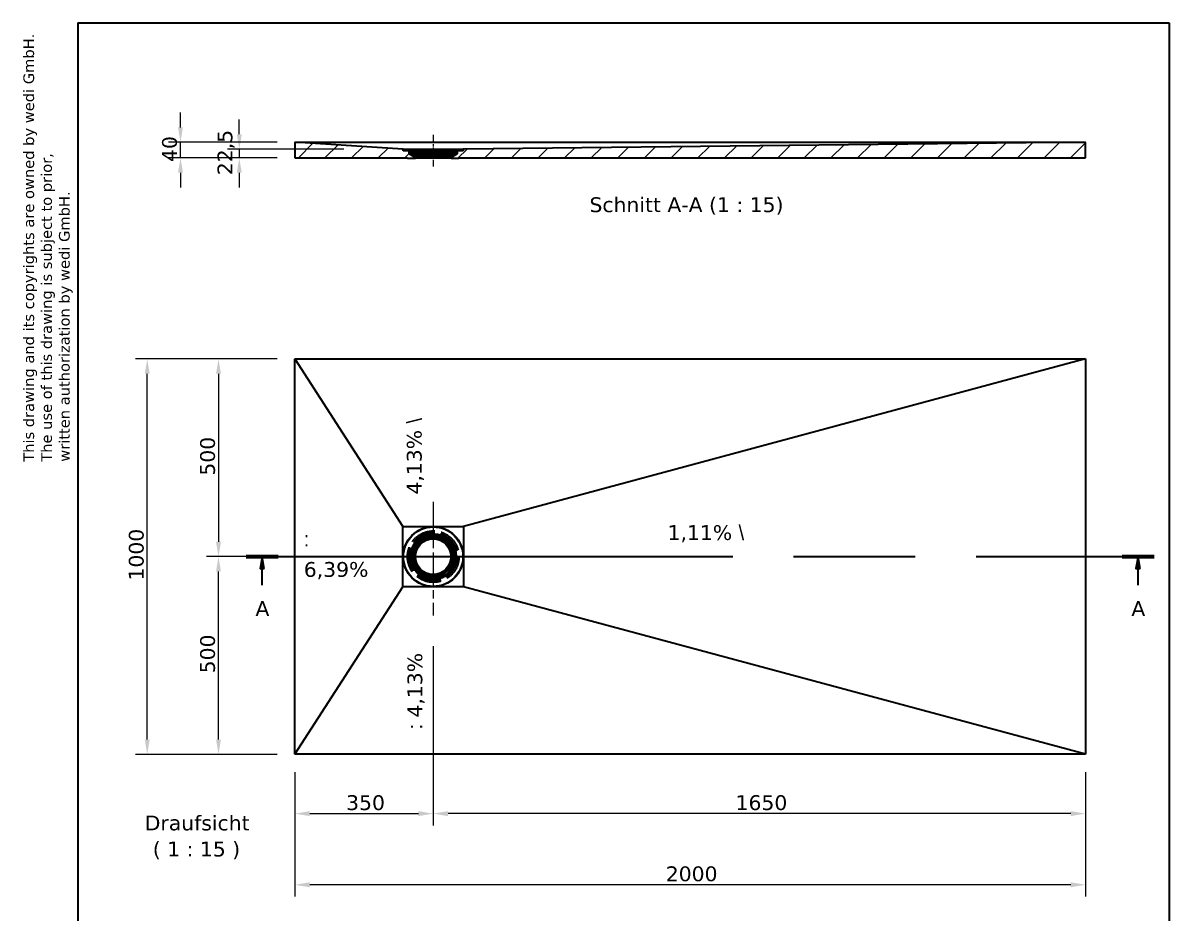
# Model space of a CAD drawing. Header units: millimetres. Extents: x 101 to 3000, y 150 to 4305.
# Drawn here: x 101 to 3000, y 2053 to 4305 of the extents above; entities that cross this region are included whole.
import ezdxf

# ---------------------------------------------------------------- set-up
doc = ezdxf.new("R2010")
doc.units = ezdxf.units.MM
doc.header["$LTSCALE"] = 15
doc.linetypes.add('CHAIN', pattern=[0.3543, 0.2362, -0.0295, 0.0591, -0.0295])
doc.linetypes.add('DASHED', pattern=[0.2067, 0.1654, -0.0413])
for name, color, linetype, lineweight in [('_Sichtbarkanten', 7, 'Continuous', 35), ('Bemaßung (ISO)', 7, 'Continuous', 25), ('Mittellinie (ISO)', 7, 'Continuous', 25), ('Rahmen (ISO)', 7, 'Continuous', 35), ('Schnittlinie (ISO)', 7, 'CHAIN', 35), ('Schraffur (ISO)', 7, 'Continuous', 13), ('Symbol (ISO)', 7, 'Continuous', 25), ('Verdeckt (ISO)', 7, 'DASHED', 35)]:
    doc.layers.add(name, color=color, linetype=linetype, lineweight=lineweight)
doc.styles.add('Bezeichnungstext (DIN)', font='verdana.ttf')
doc.styles.add('Notiztext (DIN)', font='verdana.ttf')
doc.dimstyles.new('Standard (DIN)', dxfattribs={"dimscale": 15, "dimtxt": 2.5, "dimasz": 2.5, "dimexe": 2, "dimexo": 10, "dimgap": 0.5, "dimtad": 1, "dimdec": 1, "dimrnd": 1e-08, "dimtxsty": 'Notiztext (DIN)', "dimcen": 0.09, "dimclrd": 256, "dimclre": 256, "dimclrt": 256, "dimadec": 0, "dimazin": 2, "dimtfac": 1, "dimtmove": 0, "dimatfit": 3, "dimfxl": 0, "dimtolj": 1, "dimtzin": 0, "dimlwd": -1, "dimlwe": -1, "dimarcsym": 0})
doc.dimstyles.new('Standard (DIN)-02', dxfattribs={"dimscale": 15, "dimtxt": 2.5, "dimasz": 2.5, "dimexe": 2, "dimexo": 3, "dimgap": 0.5, "dimtad": 1, "dimdec": 1, "dimrnd": 1e-08, "dimtxsty": 'Notiztext (DIN)', "dimcen": 0.09, "dimclrd": 256, "dimclre": 256, "dimclrt": 256, "dimadec": 0, "dimazin": 2, "dimtfac": 1, "dimtmove": 0, "dimatfit": 3, "dimfxl": 0, "dimtolj": 1, "dimtzin": 0, "dimlwd": -1, "dimlwe": -1, "dimarcsym": 0})

# ---------------------------------------------------------------- blocks, each defined once
blk = doc.blocks.new('Ränder Wedi_hoch')
at = {"layer": 'Rahmen (ISO)'}
for p, q in [((16, 287), (200, 287)), ((16, 287), (16, 10)), ((200, 287), (200, 10)), ((16, 10), (200, 10))]:
    blk.add_line(p, q, dxfattribs=at)
at = {"layer": 'Rahmen (ISO)', "char_height": 1.8, "width": 131.8193, "attachment_point": 4, "rotation": 90, "line_spacing_factor": 0.999579, "style": 'Notiztext (DIN)'}
for s, insert in [('\\fVerdana|b0|i0;\\H1.8000;This drawing and its copyrights are owned by wedi GmbH.\\PThe use of this drawing is subject to prior,\\Pwritten authorization by wedi GmbH.', (10.99, 213)), ('\\fVerdana|b0|i0;\\H1.8000;Diese Zeichnung / Skizze ist Eigentum der wedi GmbH und \\Punterliegt dem Urheberrecht. Die Verwendung bedarf in jedem\\PFall der vorherigen, schriftlichen Zustimmung der wedi GmbH.', (10.99, 10))]:
    blk.add_mtext(s, dxfattribs=dict(at, insert=insert))
blk = doc.blocks.new('*D38')
at = {"layer": 'Bemaßung (ISO)', "transparency": 16777216}
for p, q in [((789, 2410), (789, 2095)), ((2789, 2410), (2789, 2095)), ((2751.5, 2125), (826.5, 2125))]:
    blk.add_line(p, q, dxfattribs=at)
for points in [[(826.5, 2131.3), (826.5, 2118.8), (789, 2125)], [(2751.5, 2131.3), (2751.5, 2118.8), (2789, 2125)]]:
    blk.add_solid(points, dxfattribs=at)
at = {"layer": 'Defpoints', "color": 0, "transparency": 16777216}
for p in [(789, 2455), (2789, 2455), (789, 2125)]:
    blk.add_point(p, dxfattribs=at)
at = {"layer": 'Bemaßung (ISO)', "transparency": 16777216, "insert": (1727.1, 2171.6), "char_height": 37.5, "attachment_point": 1, "style": 'Notiztext (DIN)'}
blk.add_mtext('\\A1;2000', dxfattribs=at)
blk = doc.blocks.new('2DTransSchnitt0')
at = {"layer": 'Schnittlinie (ISO)', "linetype": 'CHAIN', "ltscale": 23.156208}
blk.add_line((44.39, 197), (197.47, 197), dxfattribs=at)
at = {"layer": 'Schnittlinie (ISO)', "linetype": 'Continuous', "lineweight": 70}
for p, q in [((44.39, 197), (49.79, 197)), ((192.07, 197), (197.47, 197))]:
    blk.add_line(p, q, dxfattribs=at)
at = {"layer": 'Schnittlinie (ISO)', "linetype": 'Continuous'}
for p, q in [((47.09, 197), (46.74, 195)), ((47.09, 195), (47.09, 197)), ((47.44, 195), (47.09, 197)), ((194.77, 197), (194.42, 195)), ((194.77, 195), (194.77, 197)), ((195.12, 195), (194.77, 197)), ((46.74, 195), (47.44, 195)), ((47.09, 192.17), (47.09, 195)), ((194.42, 195), (195.12, 195)), ((194.77, 192.17), (194.77, 195))]:
    blk.add_line(p, q, dxfattribs=at)
at = {"layer": 'Schnittlinie (ISO)', "linetype": 'Continuous', "flags": 128}
for points in [[(47.44, 195), (47.09, 197), (46.74, 195), (47.44, 195)], [(195.12, 195), (194.77, 197), (194.42, 195), (195.12, 195)]]:
    blk.add_lwpolyline(points, dxfattribs=at)
at = {"layer": 'Schnittlinie (ISO)'}
for points in [[(47.44, 195), (47.09, 197), (46.74, 195), (47.44, 195)], [(195.12, 195), (194.77, 197), (194.42, 195), (195.12, 195)]]:
    blk.add_solid(points, dxfattribs=at)
at = {"layer": 'Schnittlinie (ISO)', "char_height": 2.5, "attachment_point": 7, "style": 'Bezeichnungstext (DIN)'}
for insert in [(45.96, 187), (193.64, 187)]:
    blk.add_mtext('A', dxfattribs=dict(at, insert=insert))
blk = doc.blocks.new('*D40')
at = {"layer": 'Bemaßung (ISO)', "transparency": 16777216}
for p, q in [((744, 3455), (385.7, 3455)), ((415.7, 2492.5), (415.7, 3417.5)), ((744, 2455), (385.7, 2455))]:
    blk.add_line(p, q, dxfattribs=at)
for points in [[(409.4, 3417.5), (421.9, 3417.5), (415.7, 3455)], [(409.4, 2492.5), (421.9, 2492.5), (415.7, 2455)]]:
    blk.add_solid(points, dxfattribs=at)
at = {"layer": 'Defpoints', "color": 0, "transparency": 16777216}
for p in [(415.7, 3455), (789, 3455), (789, 2455)]:
    blk.add_point(p, dxfattribs=at)
at = {"layer": 'Bemaßung (ISO)', "transparency": 16777216, "insert": (369.1, 2894.6), "char_height": 37.5, "attachment_point": 1, "rotation": 90, "style": 'Notiztext (DIN)'}
blk.add_mtext('\\A1;1000', dxfattribs=at)
blk = doc.blocks.new('*D41')
at = {"layer": 'Bemaßung (ISO)', "transparency": 16777216}
for p, q in [((499.8, 4040.9), (499.8, 4078.4)), ((744.1, 4003.4), (469.8, 4003.4)), ((499.8, 3963.4), (499.8, 4003.4)), ((744, 3963.4), (469.8, 3963.4)), ((499.8, 3925.9), (499.8, 3888.4))]:
    blk.add_line(p, q, dxfattribs=at)
for points in [[(493.5, 4040.9), (506, 4040.9), (499.8, 4003.4)], [(493.5, 3925.9), (506, 3925.9), (499.8, 3963.4)]]:
    blk.add_solid(points, dxfattribs=at)
at = {"layer": 'Defpoints', "color": 0, "transparency": 16777216}
for p in [(499.8, 4003.4), (789.1, 4003.4), (789, 3963.4)]:
    blk.add_point(p, dxfattribs=at)
at = {"layer": 'Bemaßung (ISO)', "transparency": 16777216, "insert": (453.2, 3953.3), "char_height": 37.5, "attachment_point": 1, "rotation": 90, "style": 'Notiztext (DIN)'}
blk.add_mtext('\\A1;40', dxfattribs=at)
blk = doc.blocks.new('*D43')
at = {"layer": 'Bemaßung (ISO)', "transparency": 16777216}
for p, q in [((1139, 2728.6), (1139, 2275)), ((789.1, 2305.1), (789.1, 2275)), ((826.6, 2305), (1101.5, 2305))]:
    blk.add_line(p, q, dxfattribs=at)
for points in [[(826.6, 2311.3), (826.6, 2298.8), (789.1, 2305)], [(1101.5, 2311.3), (1101.5, 2298.8), (1139, 2305)]]:
    blk.add_solid(points, dxfattribs=at)
at = {"layer": 'Defpoints', "color": 0, "transparency": 16777216}
for p in [(1139, 2878.6), (789.1, 2455.1), (1139, 2305)]:
    blk.add_point(p, dxfattribs=at)
at = {"layer": 'Bemaßung (ISO)', "transparency": 16777216, "insert": (918.7, 2351.6), "char_height": 37.5, "attachment_point": 1, "style": 'Notiztext (DIN)'}
blk.add_mtext('\\A1;350', dxfattribs=at)
blk = doc.blocks.new('*D44')
at = {"layer": 'Bemaßung (ISO)', "transparency": 16777216}
for p, q in [((1139, 2728.6), (1139, 2275)), ((2751.5, 2305), (1176.5, 2305)), ((2789, 2305.1), (2789, 2275))]:
    blk.add_line(p, q, dxfattribs=at)
for points in [[(1176.5, 2311.3), (1176.5, 2298.8), (1139, 2305)], [(2751.5, 2311.3), (2751.5, 2298.8), (2789, 2305)]]:
    blk.add_solid(points, dxfattribs=at)
at = {"layer": 'Defpoints', "color": 0, "transparency": 16777216}
for p in [(1139, 2878.6), (2789, 2455.1), (1139, 2305)]:
    blk.add_point(p, dxfattribs=at)
at = {"layer": 'Bemaßung (ISO)', "transparency": 16777216, "insert": (1903.6, 2351.6), "char_height": 37.5, "attachment_point": 1, "style": 'Notiztext (DIN)'}
blk.add_mtext('\\A1;1650', dxfattribs=at)
blk = doc.blocks.new('*D45')
at = {"layer": 'Bemaßung (ISO)', "transparency": 16777216}
for p, q in [((648.5, 4023.4), (648.5, 4060.9)), ((913, 3985.9), (618.5, 3985.9)), ((648.5, 3985.9), (648.5, 3963.4)), ((648.5, 3925.9), (648.5, 3888.4))]:
    blk.add_line(p, q, dxfattribs=at)
for points in [[(642.3, 4023.4), (654.8, 4023.4), (648.5, 3985.9)], [(642.3, 3925.9), (654.8, 3925.9), (648.5, 3963.4)]]:
    blk.add_solid(points, dxfattribs=at)
at = {"layer": 'Defpoints', "color": 0, "transparency": 16777216}
for p in [(1063, 3985.9), (648.5, 3963.4), (789, 3963.4)]:
    blk.add_point(p, dxfattribs=at)
at = {"layer": 'Bemaßung (ISO)', "transparency": 16777216, "insert": (593.4, 3919.9), "char_height": 37.5, "attachment_point": 1, "rotation": 90, "style": 'Notiztext (DIN)'}
blk.add_mtext('\\A1;22,5', dxfattribs=at)
blk = doc.blocks.new('*D46')
at = {"layer": 'Bemaßung (ISO)', "transparency": 16777216}
for p, q in [((595.9, 2492.5), (595.9, 2917.5)), ((639, 2455), (565.9, 2455))]:
    blk.add_line(p, q, dxfattribs=at)
for points in [[(589.7, 2917.5), (602.2, 2917.5), (595.9, 2955)], [(589.7, 2492.5), (602.2, 2492.5), (595.9, 2455)]]:
    blk.add_solid(points, dxfattribs=at)
at = {"layer": 'Defpoints', "color": 0, "transparency": 16777216}
for p in [(595.9, 2955), (665.9, 2955), (789, 2455)]:
    blk.add_point(p, dxfattribs=at)
at = {"layer": 'Bemaßung (ISO)', "transparency": 16777216, "insert": (549.4, 2659.9), "char_height": 37.5, "attachment_point": 1, "rotation": 90, "style": 'Notiztext (DIN)'}
blk.add_mtext('\\A1;500', dxfattribs=at)
blk = doc.blocks.new('*D47')
at = {"layer": 'Bemaßung (ISO)', "transparency": 16777216}
for p, q in [((639.1, 3455), (565.9, 3455)), ((595.9, 3417.5), (595.9, 2992.5)), ((989, 2955), (565.9, 2955))]:
    blk.add_line(p, q, dxfattribs=at)
for points in [[(589.7, 3417.5), (602.2, 3417.5), (595.9, 3455)], [(589.7, 2992.5), (602.2, 2992.5), (595.9, 2955)]]:
    blk.add_solid(points, dxfattribs=at)
at = {"layer": 'Defpoints', "color": 0, "transparency": 16777216}
for p in [(789.1, 3455), (595.9, 2955), (1139, 2955)]:
    blk.add_point(p, dxfattribs=at)
at = {"layer": 'Bemaßung (ISO)', "transparency": 16777216, "insert": (549.4, 3159.9), "char_height": 37.5, "attachment_point": 1, "rotation": 90, "style": 'Notiztext (DIN)'}
blk.add_mtext('\\A1;500', dxfattribs=at)

msp = doc.modelspace()

# ---------------------------------------------------------------- hatches: boundary and pattern name
at = {"layer": 'Schraffur (ISO)'}
h = msp.add_hatch(dxfattribs=at)
h.set_pattern_fill('ANSI31', color=256, scale=381, style=0)
h.set_pattern_definition([(45, (0, 0), (-33.67596, 33.67596), [])])
h.paths.add_polyline_path([(1184.49, 3964.64), (1186.24, 3964.64), (1186.24, 3967.34), (1199.24, 3975.64), (1199.24, 3983.64), (1214.24, 3983.64), (1214.24, 3984.64), (1196.94, 3984.64), (1196.44, 3984.14), (1196.44, 3979.14), (1194.74, 3979.14), (1194.24, 3978.64), (1194.24, 3977.14), (1190.24, 3974.58), (1190.24, 3972.26), (1187.94, 3970.8), (1187.94, 3972.64), (1185.5, 3971.07), (1184.49, 3969.34)])
h.paths.add_polyline_path([(1091.74, 3964.64), (1093.49, 3964.64), (1093.49, 3969.34), (1092.49, 3971.07), (1090.04, 3972.64), (1090.04, 3970.8), (1087.74, 3972.26), (1087.74, 3974.58), (1083.74, 3977.14), (1083.74, 3978.64), (1083.24, 3979.14), (1081.54, 3979.14), (1081.54, 3984.14), (1081.04, 3984.64), (1063.74, 3984.64), (1063.74, 3983.64), (1078.74, 3983.64), (1078.74, 3975.64), (1091.74, 3967.34)])
h.paths.add_polyline_path([(1090.99, 3966.64), (1078.49, 3973.64), (1078.49, 3981.64), (1062.99, 3981.64), (1062.99, 3985.89), (1062.53, 3985.89), (789.07, 4003.38), (788.99, 4002.14), (788.99, 3963.39), (1073.99, 3963.39), (1073.99, 3962.69), (1093.99, 3962.69), (1093.99, 3963.39), (1090.99, 3963.39)])
h.paths.add_polyline_path([(1199.49, 3973.64), (1186.99, 3966.64), (1186.99, 3963.39), (1183.99, 3963.39), (1183.99, 3962.69), (1203.99, 3962.69), (1203.99, 3963.39), (2788.99, 3963.39), (2788.99, 4002.14), (2788.98, 4003.39), (1215.49, 3985.89), (1214.99, 3985.89), (1214.99, 3981.64), (1199.49, 3981.64)])

# ---------------------------------------------------------------- linework, layer by layer
at = {"layer": '_Sichtbarkanten'}
for p, q in [((789.07, 4003.38), (788.99, 4002.14)), ((788.99, 4002.14), (788.99, 3963.39)), ((789.07, 4003.38), (789.07, 4003.39)), ((789.07, 4003.39), (2788.89, 4003.39)), ((1062.53, 3985.89), (789.07, 4003.38)), ((2788.98, 4003.39), (1215.49, 3985.89)), ((2788.99, 4002.14), (2788.98, 4003.39)), ((2788.99, 3963.39), (2788.99, 4002.14)), ((1062.99, 3985.89), (1062.53, 3985.89)), ((1062.99, 3981.64), (1062.99, 3985.89)), ((1062.99, 3985.89), (1214.99, 3985.89)), ((1078.49, 3981.64), (1062.99, 3981.64)), ((1081.04, 3984.64), (1063.74, 3984.64)), ((1063.74, 3984.64), (1063.74, 3983.64)), ((1063.74, 3983.64), (1078.74, 3983.64)), ((1078.49, 3973.64), (1078.49, 3981.64)), ((1078.74, 3981.64), (1078.49, 3981.64)), ((1090.99, 3966.64), (1078.49, 3973.64)), ((1081.88, 3973.64), (1078.49, 3973.64)), ((1078.74, 3983.64), (1078.74, 3975.64)), ((1078.74, 3975.64), (1091.74, 3967.34)), ((1081.54, 3984.14), (1081.04, 3984.64)), ((1196.94, 3984.64), (1081.04, 3984.64)), ((1081.54, 3979.14), (1081.54, 3984.14)), ((1081.54, 3984.14), (1196.44, 3984.14)), ((1083.24, 3979.14), (1081.54, 3979.14)), ((1083.74, 3978.64), (1083.24, 3979.14)), ((1194.74, 3979.14), (1083.24, 3979.14)), ((1083.74, 3977.14), (1083.74, 3978.64)), ((1083.74, 3978.64), (1194.24, 3978.64)), ((1087.74, 3974.58), (1083.74, 3977.14)), ((1194.24, 3977.14), (1083.74, 3977.14)), ((1087.74, 3972.26), (1087.74, 3974.58)), ((1190.24, 3974.58), (1087.74, 3974.58)), ((1090.04, 3970.8), (1087.74, 3972.26)), ((1090.04, 3972.26), (1087.74, 3972.26)), ((1092.49, 3971.07), (1090.04, 3972.64)), ((1090.04, 3972.64), (1090.04, 3970.8)), ((1187.94, 3972.64), (1090.04, 3972.64)), ((1187.94, 3972.64), (1185.5, 3971.07)), ((1186.24, 3967.34), (1199.24, 3975.64)), ((1199.49, 3973.64), (1186.99, 3966.64)), ((1187.94, 3970.8), (1187.94, 3972.64)), ((1190.24, 3972.26), (1187.94, 3970.8)), ((1190.24, 3972.26), (1187.94, 3972.26)), ((1194.24, 3977.14), (1190.24, 3974.58)), ((1190.24, 3974.58), (1190.24, 3972.26)), ((1194.74, 3979.14), (1194.24, 3978.64)), ((1194.24, 3978.64), (1194.24, 3977.14)), ((1196.44, 3979.14), (1194.74, 3979.14)), ((1199.49, 3973.64), (1196.11, 3973.64)), ((1196.94, 3984.64), (1196.44, 3984.14)), ((1196.44, 3984.14), (1196.44, 3979.14)), ((1214.24, 3984.64), (1196.94, 3984.64)), ((1199.24, 3983.64), (1214.24, 3983.64)), ((1199.24, 3975.64), (1199.24, 3983.64)), ((1199.49, 3981.64), (1199.24, 3981.64)), ((1214.99, 3981.64), (1199.49, 3981.64)), ((1199.49, 3981.64), (1199.49, 3973.64)), ((1214.24, 3983.64), (1214.24, 3984.64)), ((1215.49, 3985.89), (1214.99, 3985.89)), ((1214.99, 3985.89), (1214.99, 3981.64)), ((788.99, 3963.39), (1073.99, 3963.39)), ((1073.99, 3963.39), (1073.99, 3962.69)), ((1073.99, 3962.69), (1093.99, 3962.69)), ((1090.99, 3963.39), (1090.99, 3966.64)), ((1090.99, 3966.64), (1091.74, 3966.64)), ((1093.99, 3963.39), (1090.99, 3963.39)), ((1091.74, 3967.34), (1091.74, 3964.64)), ((1091.74, 3964.64), (1093.49, 3964.64)), ((1093.49, 3969.34), (1092.49, 3971.07)), ((1185.5, 3971.07), (1092.49, 3971.07)), ((1093.49, 3964.64), (1093.49, 3969.34)), ((1184.49, 3969.34), (1093.49, 3969.34)), ((1184.49, 3964.64), (1093.49, 3964.64)), ((1093.99, 3962.69), (1093.99, 3963.39)), ((1093.99, 3963.39), (1183.99, 3963.39)), ((1183.99, 3962.69), (1093.99, 3962.69)), ((1186.99, 3963.39), (1183.99, 3963.39)), ((1183.99, 3963.39), (1183.99, 3962.69)), ((1183.99, 3962.69), (1203.99, 3962.69)), ((1185.5, 3971.07), (1184.49, 3969.34)), ((1184.49, 3969.34), (1184.49, 3964.64)), ((1184.49, 3964.64), (1186.24, 3964.64)), ((1186.24, 3964.64), (1186.24, 3967.34)), ((1186.24, 3966.64), (1186.99, 3966.64)), ((1186.99, 3966.64), (1186.99, 3963.39)), ((1203.99, 3962.69), (1203.99, 3963.39)), ((1203.99, 3963.39), (2788.99, 3963.39)), ((788.99, 3455.03), (2788.99, 3455.03)), ((788.99, 2455.03), (788.99, 3455.03)), ((788.99, 3455.03), (789.07, 3454.97)), ((789.07, 3454.97), (2788.89, 3454.97)), ((789.07, 3454.94), (789.07, 3454.97)), ((789.07, 2455.11), (789.07, 3454.94)), ((789.07, 3454.94), (1062.53, 3031.5)), ((2788.89, 3454.97), (1215.49, 3031.5)), ((2788.89, 3454.97), (2788.98, 3454.97)), ((2788.99, 3455.03), (2788.98, 3454.97)), ((2788.98, 3454.97), (2788.98, 2455.08)), ((2788.99, 3455.03), (2788.99, 2455.03)), ((1062.53, 3031.5), (1215.49, 3031.5)), ((1062.53, 2878.55), (1062.53, 3031.5)), ((1215.49, 3031.5), (1215.49, 2878.55)), ((789.07, 2455.11), (1062.53, 2878.55)), ((1215.49, 2878.55), (1062.53, 2878.55)), ((2788.89, 2455.08), (1215.49, 2878.55)), ((788.99, 2455.03), (789.07, 2455.08)), ((2788.99, 2455.03), (788.99, 2455.03)), ((789.07, 2455.11), (789.07, 2455.08)), ((2788.89, 2455.08), (789.07, 2455.08)), ((2788.89, 2455.08), (2788.98, 2455.08)), ((2788.99, 2455.03), (2788.98, 2455.08))]:
    msp.add_line(p, q, dxfattribs=at)
for radius in [76, 75.25, 57.95, 57.45, 55.75, 55.25, 51.25, 48.95, 46.5, 45.5, 45]:
    msp.add_circle((1138.99, 2955.03), radius, dxfattribs=at)
at = {"layer": 'Mittellinie (ISO)', "linetype": 'CHAIN', "ltscale": 5.92634}
msp.add_line((1138.99, 4021.64), (1138.99, 3941.64), dxfattribs=at)
at = {"layer": 'Mittellinie (ISO)', "linetype": 'CHAIN', "ltscale": 23.990969}
msp.add_line((1139.01, 3093.28), (1139.01, 2806.44), dxfattribs=at)
at = {"layer": 'Verdeckt (ISO)', "ltscale": 26.344593}
msp.add_circle((1138.99, 2955.03), 65, dxfattribs=at)
at = {"layer": 'Verdeckt (ISO)', "ltscale": 24.520737}
msp.add_circle((1138.99, 2955.03), 60.5, dxfattribs=at)
at = {"layer": 'Verdeckt (ISO)', "ltscale": 24.419411}
msp.add_circle((1138.99, 2955.03), 60.25, dxfattribs=at)
at = {"layer": 'Verdeckt (ISO)', "ltscale": 24.318085}
msp.add_circle((1138.99, 2955.03), 48, dxfattribs=at)
at = {"layer": 'Verdeckt (ISO)', "ltscale": 23.938116}
msp.add_circle((1138.99, 2955.03), 47.25, dxfattribs=at)

# ---------------------------------------------------------------- block references
at = {"xscale": 15, "yscale": 15, "zscale": 15}
msp.add_blockref('Ränder Wedi_hoch', (0, 0), dxfattribs=at)
at = {"layer": 'Schnittlinie (ISO)', "xscale": 15, "yscale": 15, "zscale": 15}
msp.add_blockref('2DTransSchnitt0', (0, 0), dxfattribs=at)

# ---------------------------------------------------------------- texts
at = {"layer": 'Symbol (ISO)', "char_height": 37.5, "attachment_point": 7, "style": 'Bezeichnungstext (DIN)'}
for s, insert in [('Schnitt A-A (1 : 15)', (1534.11, 3819.65)), ('Draufsicht ', (409.46, 2261.9)), ('( 1 : 15 )', (429.68, 2189.84))]:
    msp.add_mtext(s, dxfattribs=dict(at, insert=insert))
at = {"layer": 'Symbol (ISO)', "char_height": 37.5, "attachment_point": 1, "rotation": 90, "style": 'Notiztext (DIN)'}
for s, insert, width in [('{4,13% \\fAIGDT|b0|i0;\\H37.3096;\\\\}', (1072.2, 3112.04), 259.9982), ('{\\fAIGDT|b0|i0;\\H37.3096;:\\fVerdana|b0|i0;\\H37.5000; 4,13%}', (1073.76, 2517.83), 262.2671)]:
    msp.add_mtext(s, dxfattribs=dict(at, insert=insert, width=width))
at = {"layer": 'Symbol (ISO)', "insert": (1731.59, 3034.65), "char_height": 37.5, "width": 259.9982, "attachment_point": 1, "style": 'Notiztext (DIN)'}
msp.add_mtext('{1,11% \\fAIGDT|b0|i0;\\H37.3096;\\\\}', dxfattribs=at)
at = {"layer": 'Symbol (ISO)', "insert": (811.63, 3018.39), "char_height": 37.5, "width": 172.6224, "attachment_point": 1, "line_spacing_factor": 1.238006, "style": 'Notiztext (DIN)'}
msp.add_mtext('{\\fAIGDT|b0|i0|c2|p2;\\H0.99492x;:} \\P6,39%', dxfattribs=at)

# ---------------------------------------------------------------- dimensions: what is measured, and where the dimension line sits
at = {"layer": 'Bemaßung (ISO)'}
for base, p1, p2, angle, dimstyle, override, picture, middle in [((499.79, 4003.39), (788.99, 3963.39), (789.07, 4003.39), 90, 'Standard (DIN)-02', {"dimdec": 1, "dimtp": 0, "dimtm": 0, "dimtdec": 2, "dimtofl": 1, "dimatfit": 1}, '*D41', (499.79, 3983.39)), ((648.51, 3963.39), (1062.99, 3985.89), (788.99, 3963.39), 90, 'Standard (DIN)', {"dimdec": 1, "dimse2": 1, "dimtp": 0, "dimtm": 0, "dimtdec": 2, "dimtofl": 1, "dimatfit": 1}, '*D45', (648.51, 3974.64)), ((415.66, 3455.03), (788.99, 2455.03), (788.99, 3455.03), 90, 'Standard (DIN)-02', {"dimdec": 1, "dimtp": 0, "dimtm": 0, "dimtdec": 2, "dimtofl": 0, "dimatfit": 1}, '*D40', (415.66, 2955.03)), ((595.92, 2955.03), (789.07, 3454.97), (1138.99, 2955.03), 270, 'Standard (DIN)', {"dimdec": 0, "dimtp": 0, "dimtm": 0, "dimtdec": 0, "dimtofl": 0, "dimatfit": 1}, '*D47', (595.92, 3205)), ((595.92, 2955.03), (788.99, 2455.03), (665.85, 2955.03), 90, 'Standard (DIN)', {"dimdec": 1, "dimse2": 1, "dimtp": 0, "dimtm": 0, "dimtdec": 2, "dimtofl": 0, "dimatfit": 1}, '*D46', (595.92, 2705.03)), ((1139.01, 2305.02), (2788.98, 2455.08), (1139.01, 2878.55), 180, 'Standard (DIN)', {"dimdec": 1, "dimtp": 0, "dimtm": 0, "dimtdec": 2, "dimtofl": 0, "dimatfit": 1}, '*D44', (1963.99, 2305.02)), ((788.99, 2125.03), (2788.99, 2455.03), (788.99, 2455.03), 180, 'Standard (DIN)-02', {"dimdec": 1, "dimtp": 0, "dimtm": 0, "dimtdec": 2, "dimtofl": 0, "dimatfit": 1}, '*D38', (1788.99, 2125.03))]:
    dim = msp.add_linear_dim(base=base, p1=p1, p2=p2, angle=angle, dimstyle=dimstyle, override=override, dxfattribs=at)
    dim.commit()
    dim.dimension.update_dxf_attribs({"geometry": picture, "text_midpoint": middle, "dimtype": 160})
dim = msp.add_linear_dim(base=(1139.01, 2305.03), p1=(789.07, 2455.11), p2=(1139.01, 2878.55), dimstyle='Standard (DIN)', override={"dimdec": 0, "dimtp": 0, "dimtm": 0, "dimtdec": 0, "dimtofl": 0, "dimatfit": 1}, dxfattribs=at)
dim.commit()
dim.dimension.update_dxf_attribs({"geometry": '*D43', "text_midpoint": (964.04, 2305.03), "dimtype": 160})

doc.saveas('drawing.dxf')
